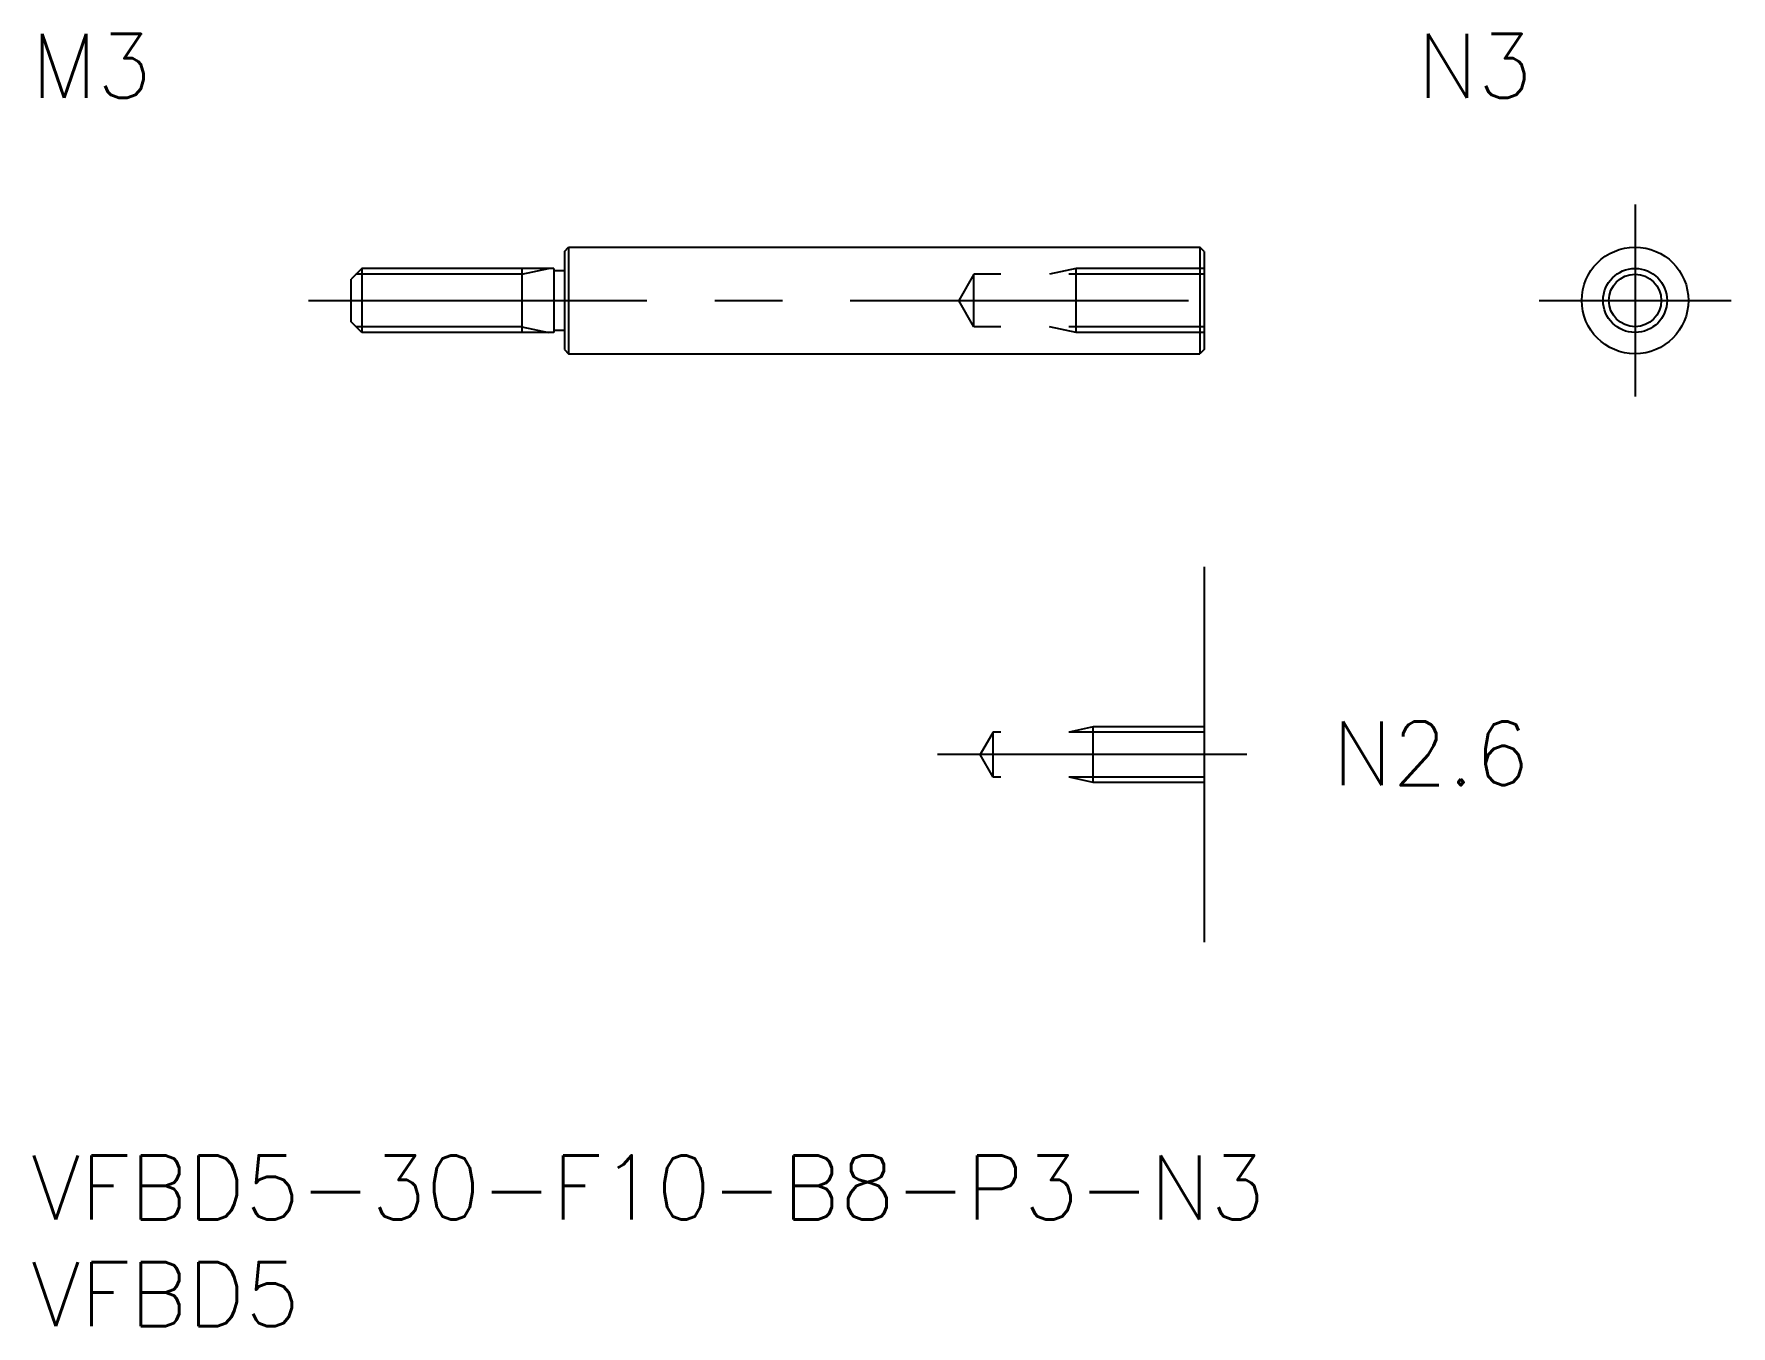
# Model space of a CAD drawing. Extents: x 0.1 to 79.7, y -8 to 52.6.
import ezdxf

# ---------------------------------------------------------------- set-up
doc = ezdxf.new("R2010")
doc.units = 0
doc.header["$LTSCALE"] = 0.5
doc.linetypes.add('CENTER', pattern=[50.8, 31.75, -6.35, 6.35, -6.35])
doc.linetypes.add('DASHED', pattern=[19.05, 12.7, -6.35])
for name, color, linetype in [('MSM_CENTER', 1, 'CENTER'), ('MSM_CONTINUOUS', 7, 'CONTINUOUS'), ('MSM_DASHED', 4, 'DASHED'), ('MSM_NARROW', 5, 'CONTINUOUS'), ('MSM_PART_NUMBER', 7, 'CONTINUOUS')]:
    doc.layers.add(name, color=color, linetype=linetype)
doc.styles.get("Standard").update_dxf_attribs({"font": 'txt.shx', "height": 1, "bigfont": 'bigfont.shx'})

# ---------------------------------------------------------------- blocks, each defined once
blk = doc.blocks.new('*U4')
at = {"layer": 'MSM_PART_NUMBER'}
blk.add_text('VFBD5-30-F10-B8-P3-N3', height=3, dxfattribs=at).set_placement((0, -3))
blk = doc.blocks.new('*U5')
at = {"layer": 'MSM_PART_NUMBER'}
blk.add_text('VFBD5', height=3, dxfattribs=at).set_placement((0, -8))
blk = doc.blocks.new('*U6')
at = {"layer": 'MSM_PART_NUMBER'}
blk.add_text('N2.6', height=3, dxfattribs=at).set_placement((61, 17.361))
blk = doc.blocks.new('*U7')
at = {"layer": 'MSM_PART_NUMBER'}
blk.add_text('M3', height=3, dxfattribs=at).set_placement((0, 49.6))
blk = doc.blocks.new('*U8')
at = {"layer": 'MSM_PART_NUMBER'}
blk.add_text('N3', height=3, rotation=360, dxfattribs=at).set_placement((65, 49.6))

msp = doc.modelspace()

# ---------------------------------------------------------------- linework, layer by layer
at = {"layer": 'MSM_CENTER'}
for p, q in [((75.211, 44.6), (75.211, 35.6)), ((13, 40.1), (57, 40.1)), ((70.711, 40.1), (79.711, 40.1)), ((57, 18.8), (42.5, 18.8))]:
    msp.add_line(p, q, dxfattribs=at)
at = {"layer": 'MSM_CONTINUOUS'}
for p, q in [((25, 42.4), (25.2, 42.6)), ((25, 42.4), (25, 37.8)), ((25.2, 42.6), (54.8, 42.6)), ((25.2, 42.6), (25.2, 37.6)), ((54.8, 42.6), (54.8, 37.6)), ((55, 42.4), (54.8, 42.6)), ((55, 42.4), (55, 37.8)), ((15.5, 41.6), (15, 41.1)), ((24.5, 41.6), (15.5, 41.6)), ((15.5, 41.6), (15.5, 38.6)), ((23, 41.6), (23, 38.6)), ((24.5, 41.6), (24.5, 38.6)), ((24.5, 41.5), (25, 41.5)), ((15, 39.1), (15, 41.1)), ((15.5, 38.6), (15, 39.1)), ((24.5, 38.6), (15.5, 38.6)), ((24.5, 38.7), (25, 38.7)), ((25, 37.8), (25.2, 37.6)), ((25.2, 37.6), (54.8, 37.6)), ((55, 37.8), (54.8, 37.6)), ((55, 27.6), (55, 10))]:
    msp.add_line(p, q, dxfattribs=at)
for radius in [2.5, 1.23]:
    msp.add_circle((75.211, 40.1), radius, dxfattribs=at)
at = {"layer": 'MSM_DASHED'}
for p, q in [((49, 41.6), (47.75, 41.329)), ((55, 41.6), (49, 41.6)), ((49, 38.6), (49, 41.6)), ((44.21, 41.329), (43.5, 40.1)), ((55, 41.329), (44.21, 41.329)), ((44.21, 38.87), (44.21, 41.329)), ((44.21, 38.87), (43.5, 40.1)), ((55, 38.87), (44.21, 38.87)), ((49, 38.6), (47.75, 38.87)), ((55, 38.6), (49, 38.6)), ((49.8, 20.1), (48.675, 19.856)), ((55, 20.1), (49.8, 20.1)), ((49.8, 17.5), (49.8, 20.1)), ((45.11, 19.856), (44.5, 18.8)), ((55, 19.856), (45.11, 19.856)), ((45.11, 17.743), (45.11, 19.856)), ((45.11, 17.743), (44.5, 18.8)), ((55, 17.743), (45.11, 17.743)), ((49.8, 17.5), (48.675, 17.743)), ((55, 17.5), (49.8, 17.5))]:
    msp.add_line(p, q, dxfattribs=at)
at = {"layer": 'MSM_NARROW'}
for p, q in [((23, 41.329), (24.25, 41.6)), ((23, 41.329), (15.23, 41.329)), ((23, 38.87), (15.23, 38.87)), ((23, 38.87), (24.25, 38.6))]:
    msp.add_line(p, q, dxfattribs=at)
msp.add_circle((75.211, 40.1), 1.5, dxfattribs=at)

# ---------------------------------------------------------------- block references
at = {"layer": 'MSM_CONTINUOUS'}
for name in ['*U7', '*U8', '*U6', '*U4', '*U5']:
    msp.add_blockref(name, (0, 0), dxfattribs=at)

doc.saveas('drawing.dxf')
